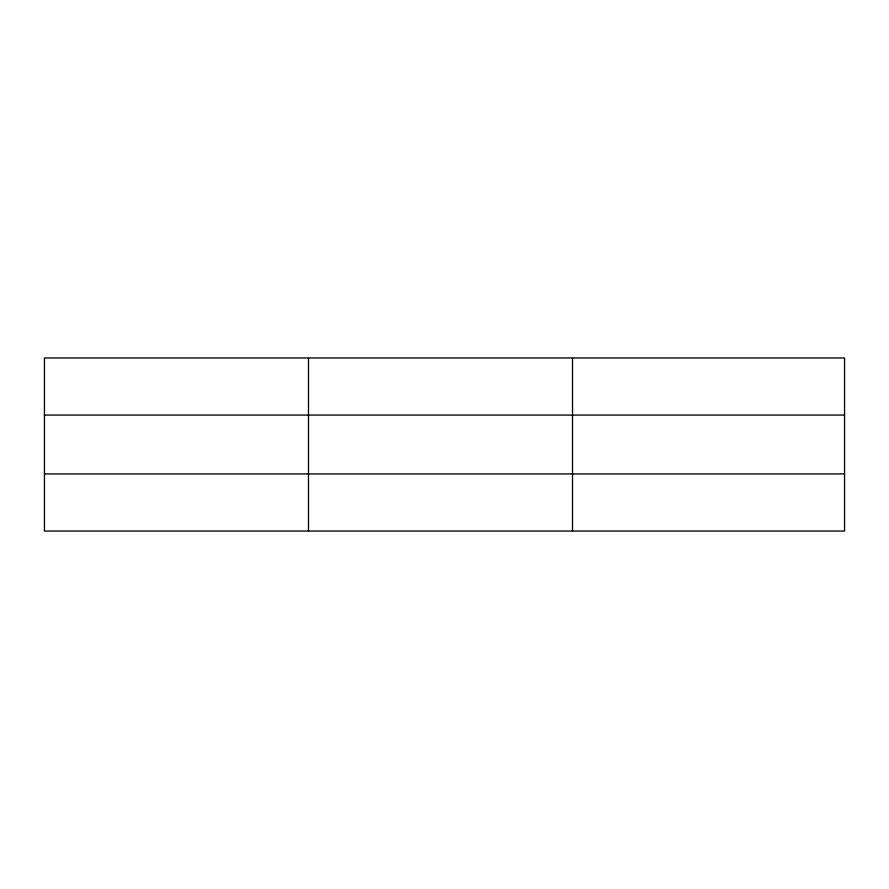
<?xml version="1.0" encoding="UTF-8"?>
<svg xmlns="http://www.w3.org/2000/svg" width="889" height="889" viewBox="0 0 889 889"><rect width="100%" height="100%" fill="white"/><g stroke="black" fill="none" stroke-linecap="round" stroke-linejoin="round"><path stroke-width="1.33" d="M308.483 531.033L308.483 357.967M572.516 531.033L572.516 357.967M844.55 415.074L844.55 357.967L44.45 357.967L44.45 531.033L844.55 531.033L844.55 415.074L44.45 415.074M44.45 473.926L844.55 473.926"/></g></svg>
